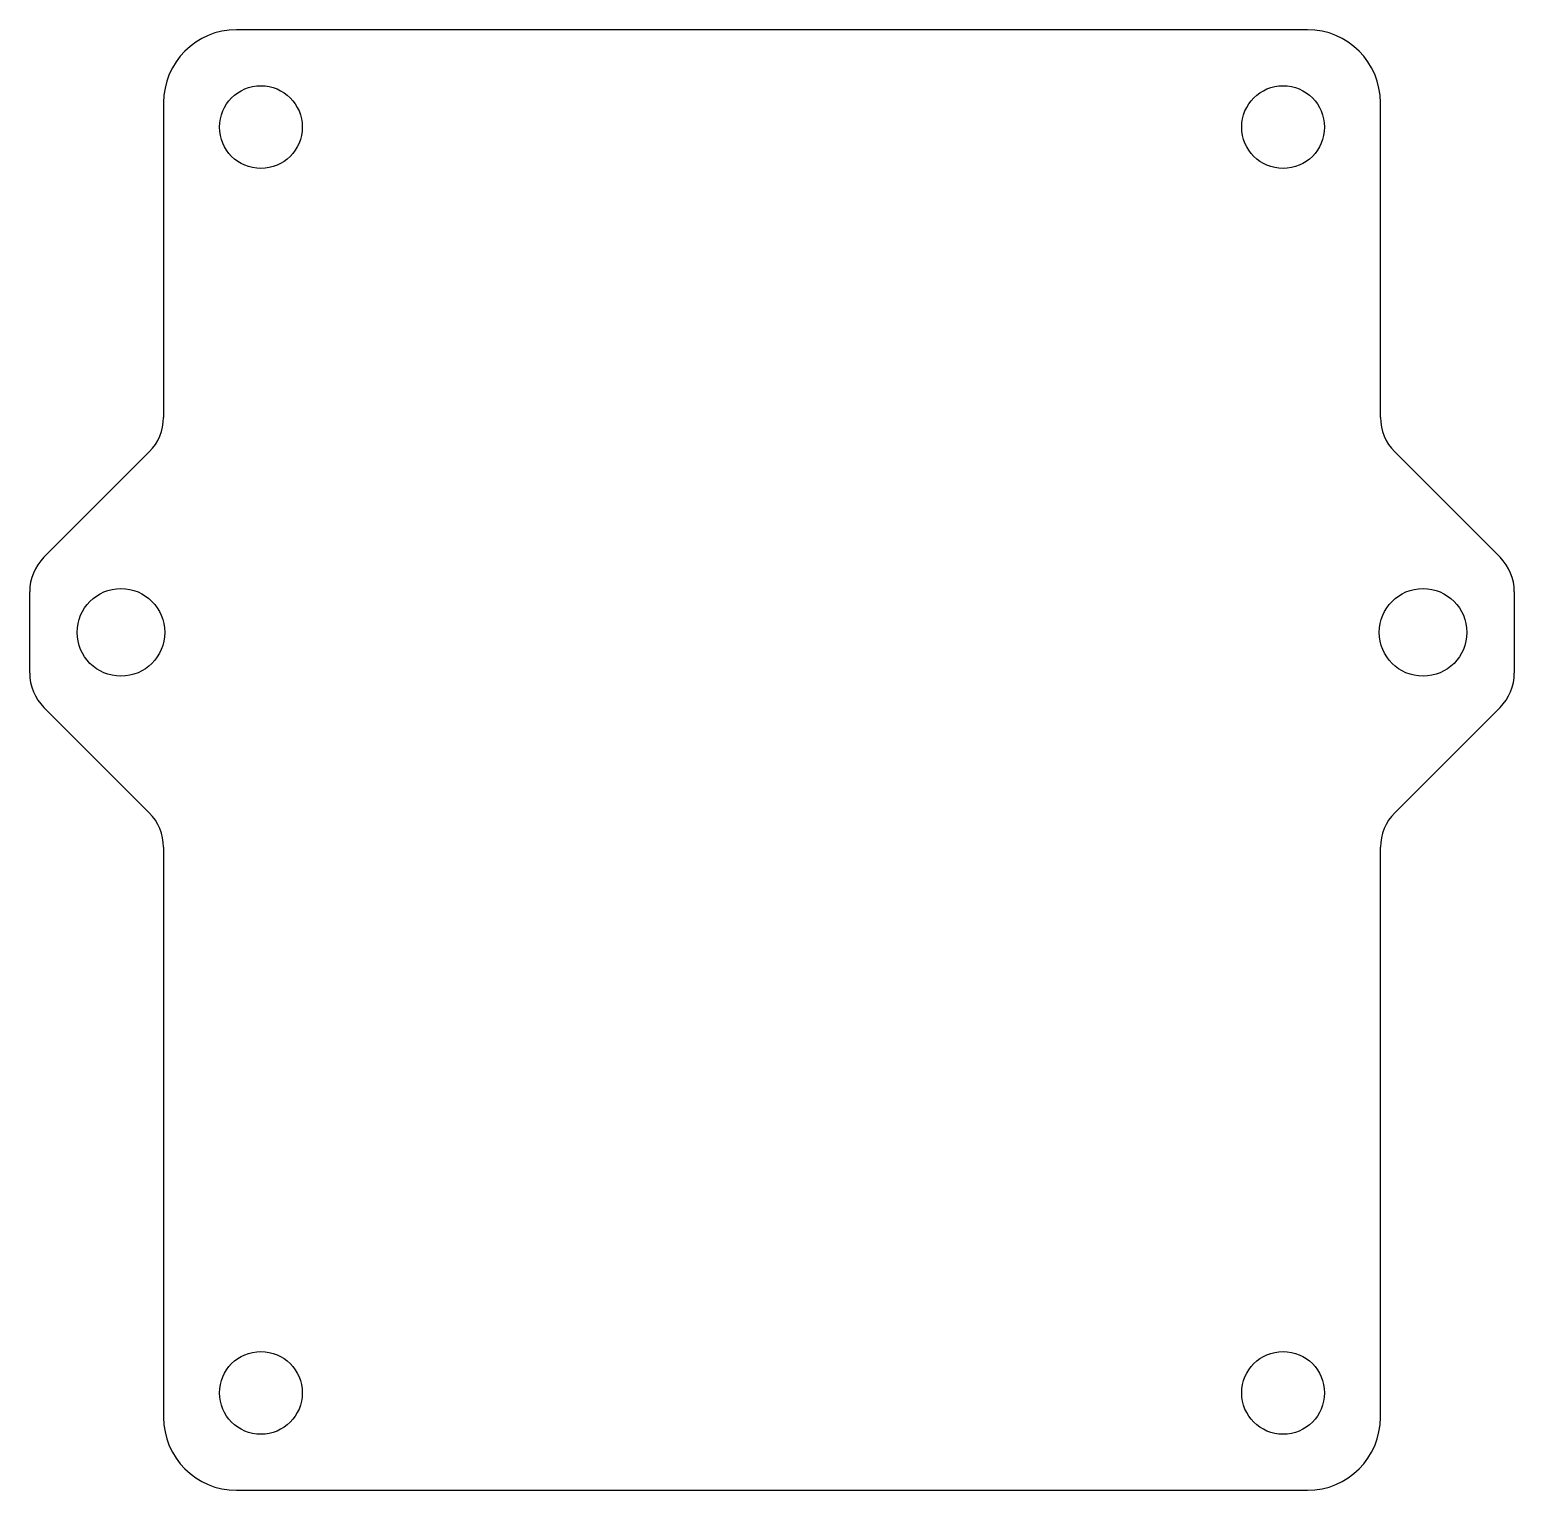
# Model space of a CAD drawing. Header units: millimetres. Extents: x -30.5 to 30.5, y -30 to 30.
import ezdxf

# ---------------------------------------------------------------- set-up
doc = ezdxf.new("R2010")
doc.units = ezdxf.units.MM

msp = doc.modelspace()

# ---------------------------------------------------------------- linework, layer by layer
at = {"color": 7, "linetype": 'Continuous', "lineweight": 25}
for p, q in [((22, 30), (-22, 30)), ((-25, 27), (-25, 14.071)), ((25, 14.071), (25, 27)), ((-29.914, 8.328), (-25.586, 12.657)), ((25.586, 12.657), (29.914, 8.328)), ((-30.5, 3.571), (-30.5, 6.914)), ((30.5, 6.914), (30.5, 3.571)), ((-25.586, -2.172), (-29.914, 2.157)), ((29.914, 2.157), (25.586, -2.172)), ((-25, -3.586), (-25, -27)), ((25, -27), (25, -3.586)), ((-22, -30), (22, -30))]:
    msp.add_line(p, q, dxfattribs=at)
for centre, radius in [((-21, 26), 1.7), ((-21, 26), 1.7), ((21, 26), 1.7), ((21, 26), 1.7), ((-26.75, 5.243), 1.8), ((-26.75, 5.243), 1.8), ((26.75, 5.243), 1.8), ((26.75, 5.243), 1.8), ((-21, -26), 1.7), ((-21, -26), 1.7), ((21, -26), 1.7), ((21, -26), 1.7)]:
    msp.add_circle(centre, radius, dxfattribs=at)
for centre, radius, start, end in [((-22, 27), 3, 90, 180), ((22, 27), 3, 0, 90), ((-27, 14.071), 2, 315, 0), ((27, 14.071), 2, 180, 225), ((-28.5, 6.914), 2, 135, 180), ((28.5, 6.914), 2, 0, 45), ((-28.5, 3.571), 2, 180, 225), ((28.5, 3.571), 2, 315, 0), ((-27, -3.586), 2, 0, 45), ((27, -3.586), 2, 135, 180), ((-22, -27), 3, 180, 270), ((22, -27), 3, 270, 0)]:
    msp.add_arc(centre, radius, start, end, dxfattribs=at)

doc.saveas('drawing.dxf')
